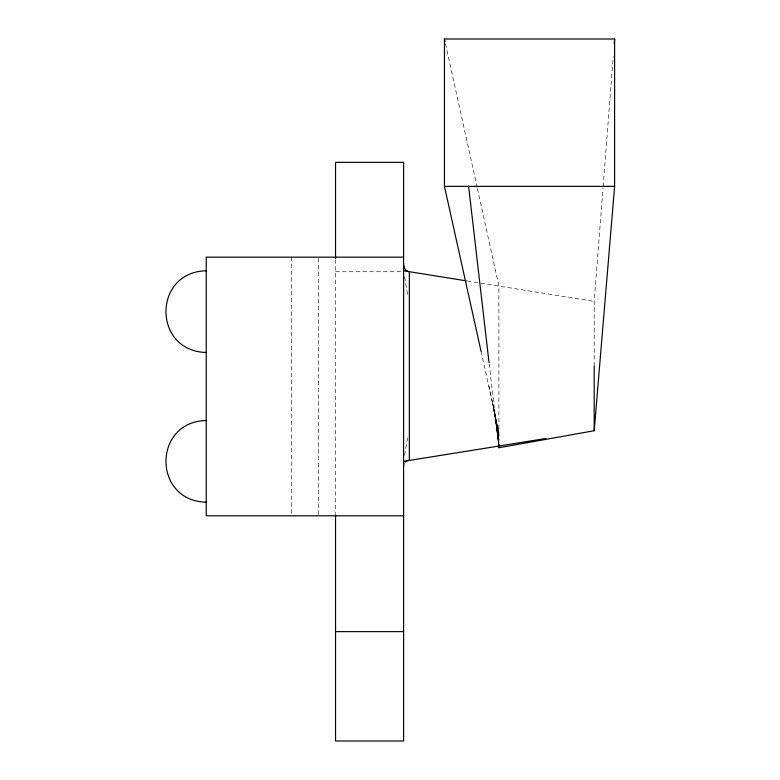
<?xml version="1.0" encoding="UTF-8"?>
<svg xmlns="http://www.w3.org/2000/svg" width="780" height="780" viewBox="0 0 780 780"><rect width="100%" height="100%" fill="white"/><g stroke="black" fill="none" stroke-linecap="round" stroke-linejoin="round"><path stroke-width="0.58" stroke-dasharray="3.9 2.92" d="M594.194 366.064L594.194 301.402L603.038 187.775M603.125 186.605L613.246 56.57M404.596 455.237L407.55 437.931M335.546 271.732L403.611 271.732M467.366 281.014L594.194 301.402M445.497 43.748L477.175 187.493M477.438 188.682L498.907 286.084L498.907 445.312M481.104 351.507L498.907 431.72M492.102 401.047L498.907 433.719L492.57 403.221L498.907 435.727L492.96 404.976L498.907 437.726L493.34 406.721L498.907 439.725L493.72 408.466L498.907 441.733L494.101 410.221L498.907 443.732L494.491 411.967L498.586 443.323M488.836 385.856L492.19 401.476M407.55 294.274L404.596 276.919M495.115 415.067L498.907 445.741M489.167 363.724L498.361 443.069M335.546 259.584L335.546 513.698M318.532 258.375L318.532 515.804M291.31 257.156L291.31 514.595"/><path stroke-width="1.17" d="M403.611 466.235L403.738 463.096M614.25 43.69L614.611 39L444.454 39L444.454 186.361L481.104 351.507M498.498 444.239L498.907 447.74L594.194 430.726L614.611 186.361L614.611 39M405.259 462.072L407.843 460.219M403.611 461.351L545.854 438.497M206.222 270.777C152.568 271.937 152.568 351.283 206.222 352.453M206.222 420.517C152.568 421.678 152.568 501.033 206.222 502.193M444.454 186.361L614.611 186.361M403.611 257.156L206.222 257.156L206.222 515.804L403.611 515.804M335.546 631.625L403.611 631.625M403.611 270.777L466.177 280.829M444.454 39L444.98 41.379M468.614 186.361L489.031 362.564M403.709 268.642L403.611 265.892M594.194 366.064L594.194 430.726M498.907 444.308L498.907 447.74M409.344 460.424L409.344 271.694A6.806 6.806 0 0 1 403.611 264.976M335.546 258.394L335.546 162.357L403.611 162.357L403.611 741L335.546 741L335.546 514.878"/></g></svg>
